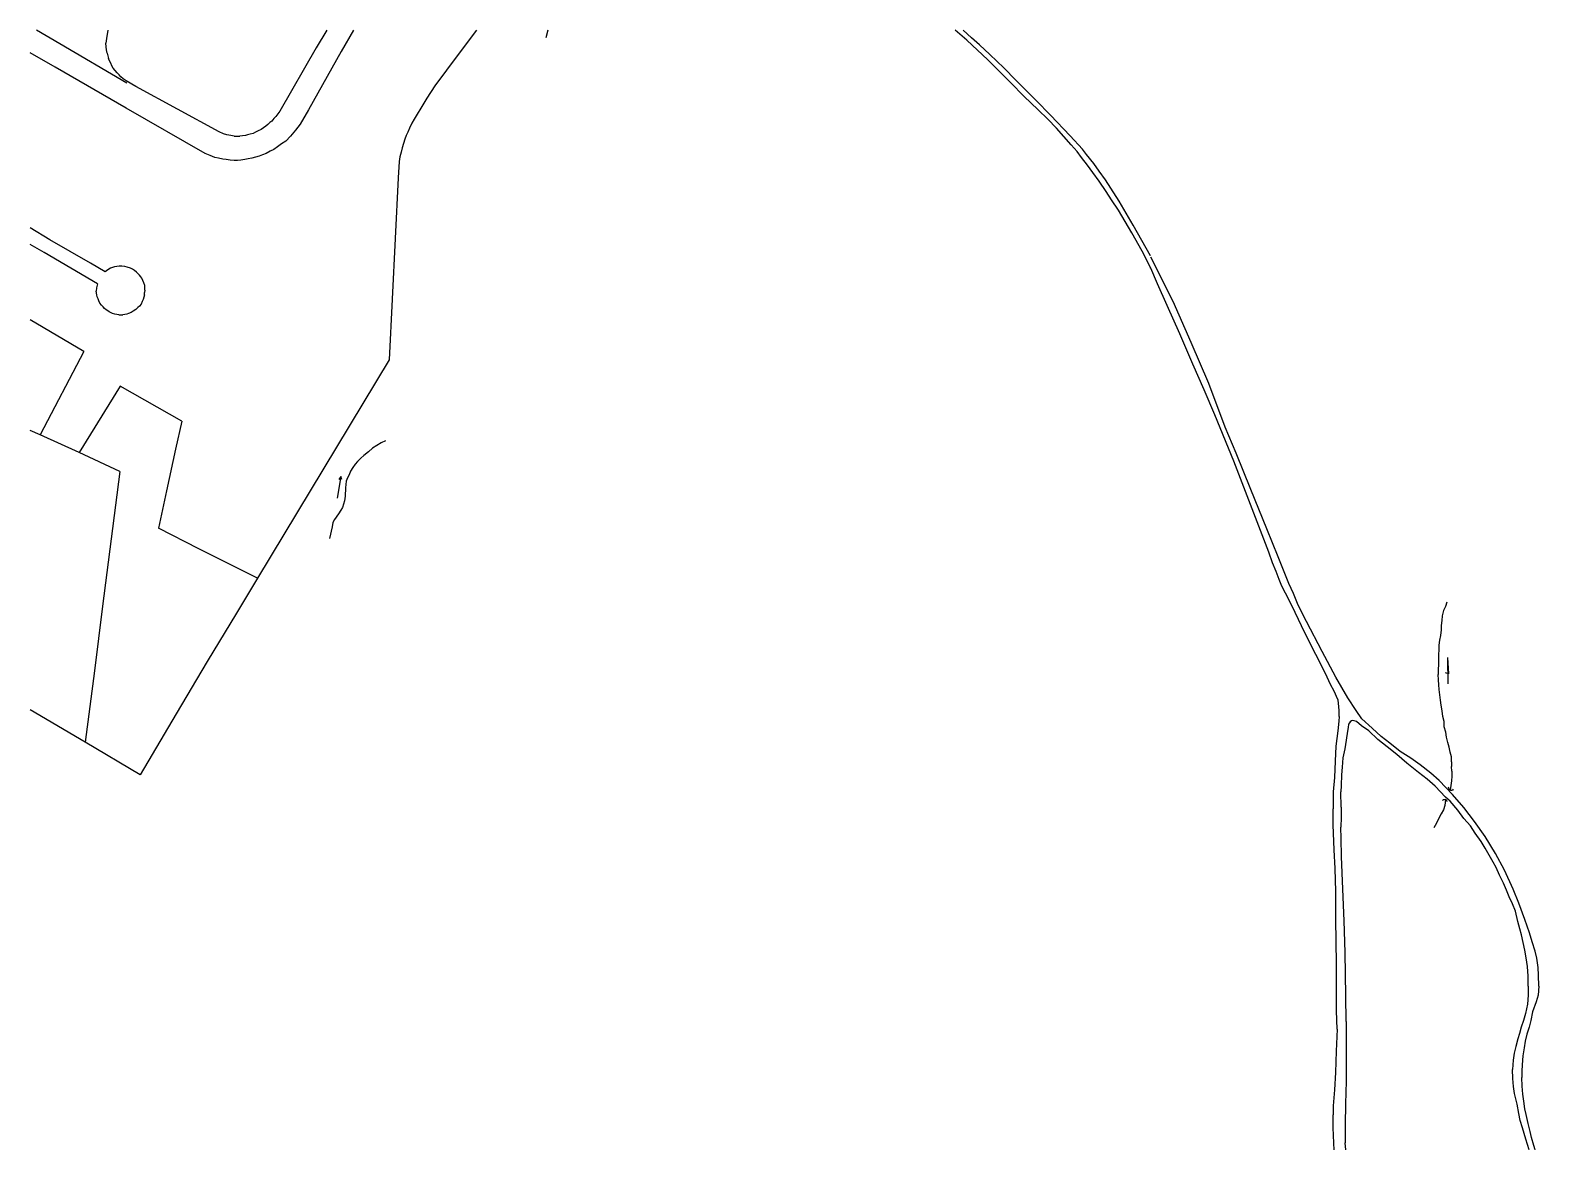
# Model space of a CAD drawing. Header units: millimetres. Extents: x 583 to 26013, y 350 to 21391.
# Drawn here: x 9091 to 9764, y 13884 to 14384 of the extents above; entities that cross this region are included whole.
import ezdxf

# ---------------------------------------------------------------- set-up
doc = ezdxf.new("R2010")
doc.units = ezdxf.units.MM
for name, color, linetype in [('105-QUADRAS_ESTRADAS', 80, 'Continuous'), ('110-CERCA_DE_ARAME', 10, 'Continuous'), ('115-PONTES_E_VIADUTO', 210, 'Continuous'), ('145-', 130, 'Continuous')]:
    doc.layers.add(name, color=color, linetype=linetype)

msp = doc.modelspace()

# ---------------------------------------------------------------- linework, layer by layer
at = {"layer": '105-QUADRAS_ESTRADAS', "color": 0, "linetype": 'Continuous'}
for p, q in [((9104.51551, 14377.80241), (9094.01551, 14383.90241)), ((9134.41551, 14360.30241), (9104.51551, 14377.80241)), ((9235.51551, 14383.90241), (9229.91551, 14374.30241)), ((9509.11551, 14379.50241), (9503.91551, 14383.90241)), ((9511.21551, 14380.50241), (9507.41551, 14383.90241)), ((9518.51551, 14370.70241), (9509.11551, 14379.50241)), ((9514.81551, 14377.40241), (9511.21551, 14380.50241)), ((9091.21551, 14373.70241), (9091.21551, 14373.70241)), ((9102.41551, 14367.40241), (9091.21551, 14373.70241)), ((9229.91551, 14374.30241), (9215.41551, 14348.30241)), ((9519.41551, 14373.10241), (9514.81551, 14377.40241)), ((9528.81551, 14360.40241), (9518.51551, 14370.70241)), ((9525.61551, 14367.10241), (9519.41551, 14373.10241)), ((9134.11551, 14349.00241), (9102.41551, 14367.40241)), ((9530.91551, 14361.60241), (9525.61551, 14367.10241)), ((9534.61551, 14354.50241), (9528.81551, 14360.40241)), ((9535.01551, 14357.60241), (9530.91551, 14361.60241)), ((9540.01551, 14352.50241), (9535.01551, 14357.60241)), ((9540.91551, 14348.40241), (9534.61551, 14354.50241)), ((9546.41551, 14346.00241), (9540.01551, 14352.50241)), ((9169.31551, 14328.80241), (9134.11551, 14349.00241)), ((9215.41551, 14348.30241), (9211.71551, 14341.90241)), ((9545.31551, 14344.10241), (9540.91551, 14348.40241)), ((9549.11551, 14340.10241), (9545.31551, 14344.10241)), ((9555.21551, 14336.70241), (9546.41551, 14346.00241)), ((9209.61551, 14339.30241), (9207.41551, 14336.60241)), ((9211.71551, 14341.90241), (9209.61551, 14339.30241)), ((9555.61551, 14332.70241), (9549.11551, 14340.10241)), ((9199.91551, 14330.60241), (9198.31551, 14329.80241)), ((9201.51551, 14331.80241), (9199.91551, 14330.60241)), ((9203.41551, 14333.10241), (9201.51551, 14331.80241)), ((9205.21551, 14334.40241), (9203.41551, 14333.10241)), ((9207.41551, 14336.60241), (9205.21551, 14334.40241)), ((9560.71551, 14330.70241), (9555.21551, 14336.70241)), ((9558.31551, 14329.70241), (9555.61551, 14332.70241)), ((9562.51551, 14328.40241), (9560.71551, 14330.70241)), ((9171.51551, 14327.90241), (9169.31551, 14328.80241)), ((9173.61551, 14327.10241), (9171.51551, 14327.90241)), ((9175.21551, 14326.70241), (9173.61551, 14327.10241)), ((9177.11551, 14326.30241), (9175.21551, 14326.70241)), ((9178.71551, 14326.10241), (9177.11551, 14326.30241)), ((9180.51551, 14325.90241), (9178.71551, 14326.10241)), ((9182.21551, 14325.70241), (9180.51551, 14325.90241)), ((9183.71551, 14325.70241), (9182.21551, 14325.70241)), ((9185.21551, 14325.90241), (9183.71551, 14325.70241)), ((9187.01551, 14326.10241), (9185.21551, 14325.90241)), ((9188.41551, 14326.50241), (9187.01551, 14326.10241)), ((9190.11551, 14326.70241), (9188.41551, 14326.50241)), ((9191.71551, 14327.20241), (9190.11551, 14326.70241)), ((9193.31551, 14327.60241), (9191.71551, 14327.20241)), ((9194.91551, 14328.30241), (9193.31551, 14327.60241)), ((9196.51551, 14328.90241), (9194.91551, 14328.30241)), ((9198.31551, 14329.80241), (9196.51551, 14328.90241)), ((9560.31551, 14327.00241), (9558.31551, 14329.70241)), ((9562.91551, 14323.60241), (9560.31551, 14327.00241)), ((9565.71551, 14324.40241), (9562.51551, 14328.40241)), ((9565.31551, 14320.40241), (9562.91551, 14323.60241)), ((9568.11551, 14321.00241), (9565.71551, 14324.40241)), ((9568.21551, 14316.50241), (9565.31551, 14320.40241)), ((9571.01551, 14317.10241), (9568.11551, 14321.00241)), ((9573.41551, 14313.30241), (9571.01551, 14317.10241)), ((9571.21551, 14311.90241), (9568.21551, 14316.50241)), ((9573.71551, 14308.10241), (9571.21551, 14311.90241)), ((9577.11551, 14307.50241), (9573.41551, 14313.30241)), ((9576.81551, 14303.50241), (9573.71551, 14308.10241)), ((9579.71551, 14298.50241), (9576.81551, 14303.50241)), ((9583.31551, 14296.80241), (9577.11551, 14307.50241)), ((9582.71551, 14293.40241), (9579.71551, 14298.50241)), ((9591.11551, 14283.10241), (9583.31551, 14296.80241)), ((9091.21551, 14295.70241), (9091.21551, 14295.70241)), ((9100.01551, 14290.30241), (9091.21551, 14295.70241)), ((9118.11551, 14279.90241), (9100.01551, 14290.30241)), ((9587.31551, 14285.20241), (9582.71551, 14293.40241)), ((9091.21551, 14288.20241), (9091.21551, 14288.20241)), ((9097.41551, 14284.70241), (9091.21551, 14288.20241)), ((9121.21551, 14270.60241), (9097.41551, 14284.70241)), ((9591.11551, 14278.00241), (9587.31551, 14285.20241)), ((9124.71551, 14276.00241), (9118.11551, 14279.90241)), ((9125.91551, 14276.90241), (9124.71551, 14276.00241)), ((9127.01551, 14277.60241), (9125.91551, 14276.90241)), ((9127.91551, 14277.90241), (9127.01551, 14277.60241)), ((9128.81551, 14278.20241), (9127.91551, 14277.90241)), ((9129.81551, 14278.40241), (9128.81551, 14278.20241)), ((9130.91551, 14278.50241), (9129.81551, 14278.40241)), ((9132.11551, 14278.50241), (9130.91551, 14278.50241)), ((9133.51551, 14278.40241), (9132.11551, 14278.50241)), ((9134.51551, 14278.10241), (9133.51551, 14278.40241)), ((9135.91551, 14277.70241), (9134.51551, 14278.10241)), ((9136.91551, 14277.20241), (9135.91551, 14277.70241)), ((9137.71551, 14276.60241), (9136.91551, 14277.20241)), ((9138.61551, 14275.90241), (9137.71551, 14276.60241)), ((9591.11551, 14277.60241), (9591.01551, 14278.10241)), ((9591.21551, 14283.10241), (9591.21551, 14283.10241)), ((9601.11551, 14262.80241), (9591.21551, 14282.60241)), ((9591.21551, 14278.00241), (9591.21551, 14278.00241)), ((9594.11551, 14270.70241), (9591.21551, 14277.60241)), ((9121.21551, 14270.60241), (9120.81551, 14268.80241)), ((9139.21551, 14275.30241), (9138.61551, 14275.90241)), ((9140.01551, 14274.50241), (9139.21551, 14275.30241)), ((9140.61551, 14273.80241), (9140.01551, 14274.50241)), ((9141.01551, 14273.10241), (9140.61551, 14273.80241)), ((9141.51551, 14272.20241), (9141.01551, 14273.10241)), ((9141.91551, 14271.10241), (9141.51551, 14272.20241)), ((9142.31551, 14269.90241), (9141.91551, 14271.10241)), ((9142.31551, 14268.80241), (9142.31551, 14269.90241)), ((9598.51551, 14261.00241), (9594.11551, 14270.70241)), ((9120.81551, 14268.80241), (9120.71551, 14267.30241)), ((9120.91551, 14265.80241), (9120.71551, 14267.30241)), ((9121.11551, 14264.80241), (9120.91551, 14265.80241)), ((9121.51551, 14263.90241), (9121.11551, 14264.80241)), ((9121.91551, 14263.00241), (9121.51551, 14263.90241)), ((9122.31551, 14262.00241), (9121.91551, 14263.00241)), ((9141.61551, 14263.70241), (9141.21551, 14262.70241)), ((9141.91551, 14264.70241), (9141.61551, 14263.70241)), ((9142.21551, 14265.70241), (9141.91551, 14264.70241)), ((9142.41551, 14267.80241), (9142.21551, 14266.70241)), ((9142.21551, 14265.70241), (9142.21551, 14266.70241)), ((9142.41551, 14267.80241), (9142.31551, 14268.80241)), ((9123.01551, 14261.10241), (9122.31551, 14262.00241)), ((9123.81551, 14260.30241), (9123.01551, 14261.10241)), ((9124.41551, 14259.60241), (9123.81551, 14260.30241)), ((9125.11551, 14259.10241), (9124.41551, 14259.60241)), ((9125.91551, 14258.60241), (9125.11551, 14259.10241)), ((9126.51551, 14258.20241), (9125.91551, 14258.60241)), ((9127.31551, 14257.70241), (9126.51551, 14258.20241)), ((9128.01551, 14257.40241), (9127.31551, 14257.70241)), ((9128.91551, 14257.10241), (9128.01551, 14257.40241)), ((9129.91551, 14256.90241), (9128.91551, 14257.10241)), ((9130.71551, 14256.80241), (9129.91551, 14256.90241)), ((9130.71551, 14256.80241), (9132.51551, 14256.80241)), ((9133.51551, 14256.90241), (9132.51551, 14256.80241)), ((9134.31551, 14257.10241), (9133.51551, 14256.90241)), ((9135.11551, 14257.40241), (9134.31551, 14257.10241)), ((9136.31551, 14257.90241), (9135.11551, 14257.40241)), ((9137.21551, 14258.40241), (9136.31551, 14257.90241)), ((9138.31551, 14259.20241), (9137.21551, 14258.40241)), ((9139.31551, 14260.10241), (9138.31551, 14259.20241)), ((9140.01551, 14260.70241), (9139.31551, 14260.10241)), ((9140.71551, 14261.60241), (9140.01551, 14260.70241)), ((9141.21551, 14262.70241), (9140.71551, 14261.60241)), ((9604.21551, 14248.30241), (9598.51551, 14261.00241)), ((9609.21551, 14244.40241), (9601.11551, 14262.80241)), ((9609.91551, 14234.80241), (9604.21551, 14248.30241)), ((9617.01551, 14226.20241), (9609.21551, 14244.40241)), ((9615.01551, 14223.30241), (9609.91551, 14234.80241)), ((9619.81551, 14212.20241), (9615.01551, 14223.30241)), ((9624.41551, 14206.70241), (9617.01551, 14226.20241)), ((9628.21551, 14191.40241), (9619.81551, 14212.20241)), ((9629.21551, 14195.00241), (9624.41551, 14206.70241)), ((9643.81551, 14150.80241), (9628.21551, 14191.40241)), ((9635.81551, 14178.80241), (9629.21551, 14195.00241)), ((9642.91551, 14161.20241), (9635.81551, 14178.80241)), ((9648.01551, 14148.80241), (9642.91551, 14161.20241)), ((9645.51551, 14146.10241), (9643.81551, 14150.80241)), ((9652.81551, 14136.90241), (9648.01551, 14148.80241)), ((9647.11551, 14142.20241), (9645.51551, 14146.10241)), ((9648.51551, 14138.60241), (9647.11551, 14142.20241)), ((9649.41551, 14136.40241), (9648.51551, 14138.60241)), ((9650.71551, 14133.60241), (9649.41551, 14136.40241)), ((9654.81551, 14132.40241), (9652.81551, 14136.90241)), ((9651.91551, 14131.50241), (9650.71551, 14133.60241)), ((9655.61551, 14123.90241), (9651.91551, 14131.50241)), ((9657.01551, 14127.20241), (9654.81551, 14132.40241)), ((9659.91551, 14114.90241), (9655.61551, 14123.90241)), ((9660.71551, 14119.90241), (9657.01551, 14127.20241)), ((9667.71551, 14106.50241), (9660.71551, 14119.90241)), ((9664.81551, 14105.10241), (9659.91551, 14114.90241)), ((9669.31551, 14096.30241), (9664.81551, 14105.10241)), ((9673.71551, 14095.10241), (9667.71551, 14106.50241)), ((9671.21551, 14092.10241), (9669.31551, 14096.30241)), ((9679.11551, 14085.80241), (9673.71551, 14095.10241)), ((9673.21551, 14088.50241), (9671.21551, 14092.10241)), ((9674.11551, 14086.40241), (9673.21551, 14088.50241)), ((9674.81551, 14084.70241), (9674.11551, 14086.40241)), ((9675.11551, 14081.90241), (9674.81551, 14084.70241)), ((9675.21551, 14080.00241), (9675.11551, 14081.90241)), ((9682.81551, 14080.20241), (9679.11551, 14085.80241)), ((9675.01551, 14075.40241), (9674.61551, 14071.00241)), ((9675.21551, 14077.40241), (9675.01551, 14075.40241)), ((9675.21551, 14077.40241), (9675.21551, 14080.00241)), ((9679.81551, 14074.70241), (9679.41551, 14074.00241)), ((9680.21551, 14075.10241), (9679.81551, 14074.70241)), ((9680.71551, 14075.60241), (9680.21551, 14075.10241)), ((9681.21551, 14075.70241), (9680.71551, 14075.60241)), ((9681.91551, 14075.60241), (9681.21551, 14075.70241)), ((9683.01551, 14075.20241), (9681.91551, 14075.60241)), ((9685.31551, 14076.50241), (9682.81551, 14080.20241)), ((9685.21551, 14073.30241), (9683.01551, 14075.20241)), ((9689.91551, 14072.20241), (9685.31551, 14076.50241)), ((9674.61551, 14071.00241), (9673.81551, 14064.30241)), ((9679.11551, 14071.80241), (9677.81551, 14063.00241)), ((9679.21551, 14072.60241), (9679.11551, 14071.80241)), ((9679.41551, 14074.00241), (9679.21551, 14072.60241)), ((9688.51551, 14071.10241), (9685.21551, 14073.30241)), ((9692.41551, 14067.20241), (9688.51551, 14071.10241)), ((9693.91551, 14068.60241), (9689.91551, 14072.20241)), ((9697.81551, 14065.50241), (9693.91551, 14068.60241)), ((9673.81551, 14064.30241), (9673.51551, 14057.60241)), ((9677.81551, 14063.00241), (9676.91551, 14059.00241)), ((9696.61551, 14064.00241), (9692.41551, 14067.20241)), ((9700.91551, 14060.50241), (9696.61551, 14064.00241)), ((9702.51551, 14061.90241), (9697.81551, 14065.50241)), ((9707.21551, 14058.90241), (9702.51551, 14061.90241)), ((9673.51551, 14057.60241), (9673.21551, 14050.20241)), ((9676.51551, 14054.80241), (9676.21551, 14051.40241)), ((9676.91551, 14059.00241), (9676.51551, 14054.80241)), ((9705.41551, 14056.70241), (9700.91551, 14060.50241)), ((9710.61551, 14052.50241), (9705.41551, 14056.70241)), ((9711.31551, 14055.90241), (9707.21551, 14058.90241)), ((9716.11551, 14052.10241), (9711.31551, 14055.90241)), ((9673.21551, 14050.20241), (9672.61551, 14043.90241)), ((9676.21551, 14051.40241), (9676.11551, 14046.60241)), ((9714.51551, 14049.50241), (9710.61551, 14052.50241)), ((9718.11551, 14046.40241), (9714.51551, 14049.50241)), ((9719.81551, 14048.90241), (9716.11551, 14052.10241)), ((9725.81551, 14042.60241), (9719.81551, 14048.90241)), ((9672.61551, 14043.90241), (9672.51551, 14036.20241)), ((9676.11551, 14046.60241), (9675.91551, 14043.80241)), ((9676.11551, 14037.00241), (9675.91551, 14043.80241)), ((9722.71551, 14041.50241), (9718.11551, 14046.40241)), ((9724.81551, 14039.60241), (9722.71551, 14041.50241)), ((9730.81551, 14036.80241), (9725.81551, 14042.60241)), ((9672.51551, 14029.10241), (9672.51551, 14036.20241)), ((9676.11551, 14037.00241), (9676.11551, 14032.60241)), ((9728.21551, 14035.70241), (9724.81551, 14039.60241)), ((9730.81551, 14032.00241), (9728.21551, 14035.70241)), ((9735.61551, 14030.60241), (9730.81551, 14036.80241)), ((9673.01551, 14018.00241), (9672.51551, 14029.10241)), ((9676.11551, 14032.60241), (9676.01551, 14028.00241)), ((9676.11551, 14023.00241), (9676.01551, 14028.00241)), ((9733.81551, 14028.60241), (9730.81551, 14032.00241)), ((9735.91551, 14025.40241), (9733.81551, 14028.60241)), ((9740.31551, 14023.90241), (9735.61551, 14030.60241)), ((9676.31551, 14015.00241), (9676.11551, 14023.00241)), ((9738.51551, 14021.70241), (9735.91551, 14025.40241)), ((9740.41551, 14018.70241), (9738.51551, 14021.70241)), ((9744.91551, 14016.30241), (9740.31551, 14023.90241)), ((9673.51551, 14009.60241), (9673.01551, 14018.00241)), ((9676.91551, 14000.40241), (9676.31551, 14015.00241)), ((9742.11551, 14015.50241), (9740.41551, 14018.70241)), ((9743.91551, 14012.50241), (9742.11551, 14015.50241)), ((9749.01551, 14008.90241), (9744.91551, 14016.30241)), ((9673.71551, 13999.40241), (9673.51551, 14009.60241)), ((9745.31551, 14010.00241), (9743.91551, 14012.50241)), ((9746.81551, 14006.60241), (9745.31551, 14010.00241)), ((9752.91551, 14000.40241), (9749.01551, 14008.90241)), ((9748.61551, 14003.10241), (9746.81551, 14006.60241)), ((9749.91551, 13999.90241), (9748.61551, 14003.10241)), ((9673.71551, 13986.70241), (9673.71551, 13999.40241)), ((9677.41551, 13986.30241), (9676.91551, 14000.40241)), ((9751.11551, 13996.90241), (9749.91551, 13999.90241)), ((9752.61551, 13993.90241), (9751.11551, 13996.90241)), ((9753.91551, 13990.50241), (9752.61551, 13993.90241)), ((9755.41551, 13994.10241), (9752.91551, 14000.40241)), ((9758.01551, 13986.90241), (9755.41551, 13994.10241)), ((9755.01551, 13986.00241), (9753.91551, 13990.50241)), ((9673.91551, 13977.30241), (9673.71551, 13986.70241)), ((9677.91551, 13972.10241), (9677.41551, 13986.30241)), ((9755.91551, 13982.70241), (9755.01551, 13986.00241)), ((9756.61551, 13980.00241), (9755.91551, 13982.70241)), ((9760.11551, 13980.90241), (9758.01551, 13986.90241)), ((9761.31551, 13976.90241), (9760.11551, 13980.90241)), ((9674.01551, 13966.80241), (9673.91551, 13977.30241)), ((9757.31551, 13976.60241), (9756.61551, 13980.00241)), ((9758.01551, 13973.10241), (9757.31551, 13976.60241)), ((9762.61551, 13972.70241), (9761.31551, 13976.90241)), ((9678.21551, 13952.70241), (9677.91551, 13972.10241)), ((9758.71551, 13969.70241), (9758.01551, 13973.10241)), ((9759.21551, 13965.90241), (9758.71551, 13969.70241)), ((9763.41551, 13969.60241), (9762.61551, 13972.70241)), ((9764.01551, 13965.40241), (9763.41551, 13969.60241)), ((9674.11551, 13959.10241), (9674.01551, 13966.80241)), ((9759.51551, 13961.60241), (9759.21551, 13965.90241)), ((9759.61551, 13957.10241), (9759.51551, 13961.60241)), ((9764.21551, 13962.00241), (9764.01551, 13965.40241)), ((9764.31551, 13957.10241), (9764.21551, 13962.00241)), ((9674.11551, 13946.00241), (9674.11551, 13959.10241)), ((9759.61551, 13957.10241), (9759.51551, 13953.00241)), ((9764.31551, 13957.10241), (9764.01551, 13953.00241)), ((9678.41551, 13941.30241), (9678.21551, 13952.70241)), ((9759.21551, 13949.00241), (9758.31551, 13944.80241)), ((9759.51551, 13953.00241), (9759.21551, 13949.00241)), ((9763.11551, 13950.10241), (9761.51551, 13945.60241)), ((9764.01551, 13953.00241), (9763.11551, 13950.10241)), ((9674.31551, 13937.90241), (9674.11551, 13946.00241)), ((9678.41551, 13941.30241), (9678.41551, 13928.00241)), ((9757.41551, 13941.80241), (9756.41551, 13938.70241)), ((9758.31551, 13944.80241), (9757.41551, 13941.80241)), ((9760.81551, 13941.80241), (9760.01551, 13938.80241)), ((9761.51551, 13945.60241), (9760.81551, 13941.80241)), ((9674.31551, 13937.90241), (9673.91551, 13928.10241)), ((9755.01551, 13933.50241), (9754.01551, 13930.20241)), ((9755.71551, 13936.00241), (9755.01551, 13933.50241)), ((9756.41551, 13938.70241), (9755.71551, 13936.00241)), ((9759.01551, 13935.70241), (9758.21551, 13932.50241)), ((9760.01551, 13938.80241), (9759.01551, 13935.70241)), ((9673.91551, 13928.10241), (9673.61551, 13918.60241)), ((9678.41551, 13928.00241), (9678.31551, 13914.70241)), ((9753.31551, 13927.20241), (9752.81551, 13924.10241)), ((9754.01551, 13930.20241), (9753.31551, 13927.20241)), ((9757.81551, 13929.60241), (9757.21551, 13926.00241)), ((9758.21551, 13932.50241), (9757.81551, 13929.60241)), ((9752.81551, 13924.10241), (9752.61551, 13919.80241)), ((9752.71551, 13915.90241), (9752.61551, 13919.80241)), ((9756.81551, 13921.90241), (9756.71551, 13919.20241)), ((9757.21551, 13926.00241), (9756.81551, 13921.90241)), ((9673.61551, 13918.60241), (9673.11551, 13910.80241)), ((9678.31551, 13914.70241), (9678.01551, 13904.50241)), ((9753.01551, 13912.30241), (9752.71551, 13915.90241)), ((9756.71551, 13919.20241), (9756.71551, 13916.30241)), ((9756.81551, 13912.40241), (9756.71551, 13916.30241)), ((9673.11551, 13910.80241), (9672.61551, 13903.70241)), ((9753.51551, 13909.20241), (9753.01551, 13912.30241)), ((9754.71551, 13904.40241), (9753.51551, 13909.20241)), ((9757.21551, 13908.90241), (9756.81551, 13912.40241)), ((9757.61551, 13905.70241), (9757.21551, 13908.90241)), ((9672.61551, 13903.70241), (9672.51551, 13899.70241)), ((9672.61551, 13893.90241), (9672.51551, 13899.70241)), ((9678.01551, 13904.50241), (9677.91551, 13895.20241)), ((9755.41551, 13900.30241), (9754.71551, 13904.40241)), ((9756.01551, 13897.10241), (9755.41551, 13900.30241)), ((9758.11551, 13902.30241), (9757.61551, 13905.70241)), ((9758.61551, 13899.80241), (9758.11551, 13902.30241)), ((9759.51551, 13895.70241), (9758.61551, 13899.80241)), ((9672.71551, 13890.60241), (9672.61551, 13893.90241)), ((9677.91551, 13895.20241), (9677.91551, 13887.10241)), ((9757.01551, 13893.80241), (9756.01551, 13897.10241)), ((9758.51551, 13888.80241), (9757.01551, 13893.80241)), ((9760.41551, 13892.20241), (9759.51551, 13895.70241)), ((9672.91551, 13887.00241), (9672.71551, 13890.60241)), ((9673.01551, 13884.00241), (9672.91551, 13887.00241)), ((9678.21551, 13884.00241), (9677.91551, 13887.10241)), ((9760.01551, 13884.00241), (9758.51551, 13888.80241)), ((9761.11551, 13889.50241), (9760.41551, 13892.20241)), ((9762.11551, 13886.00241), (9761.11551, 13889.50241)), ((9762.61551, 13884.00241), (9762.11551, 13886.00241)), ((9762.61551, 13884.00241), (9762.61551, 13884.00241))]:
    msp.add_line(p, q, dxfattribs=at)
at = {"layer": '110-CERCA_DE_ARAME', "color": 0, "linetype": 'Continuous'}
for p, q in [((9125.21551, 14380.10241), (9125.01551, 14378.10241)), ((9125.11551, 14376.50241), (9125.01551, 14378.10241)), ((9125.81551, 14383.90241), (9125.21551, 14380.10241)), ((9223.51551, 14383.90241), (9218.81551, 14376.00241)), ((9290.31551, 14383.90241), (9282.11551, 14373.10241)), ((9125.31551, 14375.10241), (9125.11551, 14376.50241)), ((9125.61551, 14373.60241), (9125.31551, 14375.10241)), ((9125.61551, 14373.60241), (9126.21551, 14371.20241)), ((9126.61551, 14370.20241), (9126.21551, 14371.20241)), ((9218.81551, 14376.00241), (9202.61551, 14347.70241)), ((9282.11551, 14373.10241), (9271.81551, 14359.10241)), ((9127.21551, 14369.10241), (9126.61551, 14370.20241)), ((9127.71551, 14368.00241), (9127.21551, 14369.10241)), ((9128.31551, 14366.90241), (9127.71551, 14368.00241)), ((9129.11551, 14365.90241), (9128.31551, 14366.90241)), ((9130.01551, 14364.80241), (9129.11551, 14365.90241)), ((9130.91551, 14363.90241), (9130.01551, 14364.80241)), ((9131.71551, 14363.00241), (9130.91551, 14363.90241)), ((9132.71551, 14362.20241), (9131.71551, 14363.00241)), ((9134.01551, 14361.30241), (9132.71551, 14362.20241)), ((9138.31551, 14358.80241), (9134.01551, 14361.30241)), ((9175.51551, 14338.50241), (9138.31551, 14358.80241)), ((9271.81551, 14359.10241), (9268.11551, 14353.50241)), ((9268.11551, 14353.50241), (9265.51551, 14349.10241)), ((9199.91551, 14344.40241), (9199.01551, 14343.30241)), ((9200.81551, 14345.40241), (9199.91551, 14344.40241)), ((9202.61551, 14347.70241), (9200.81551, 14345.40241)), ((9262.51551, 14344.20241), (9261.51551, 14342.30241)), ((9263.91551, 14346.40241), (9262.51551, 14344.20241)), ((9265.51551, 14349.10241), (9263.91551, 14346.40241)), ((9177.41551, 14337.60241), (9175.51551, 14338.50241)), ((9179.01551, 14337.10241), (9177.41551, 14337.60241)), ((9180.71551, 14336.80241), (9179.01551, 14337.10241)), ((9188.11551, 14337.10241), (9187.31551, 14336.80241)), ((9189.41551, 14337.40241), (9188.11551, 14337.10241)), ((9190.71551, 14337.80241), (9189.41551, 14337.40241)), ((9191.81551, 14338.30241), (9190.71551, 14337.80241)), ((9192.91551, 14338.90241), (9191.81551, 14338.30241)), ((9194.21551, 14339.50241), (9192.91551, 14338.90241)), ((9195.31551, 14340.30241), (9194.21551, 14339.50241)), ((9196.31551, 14341.00241), (9195.31551, 14340.30241)), ((9197.21551, 14341.80241), (9196.31551, 14341.00241)), ((9198.11551, 14342.60241), (9197.21551, 14341.80241)), ((9199.01551, 14343.30241), (9198.11551, 14342.60241)), ((9259.71551, 14338.40241), (9259.01551, 14336.80241)), ((9260.51551, 14340.20241), (9259.71551, 14338.40241)), ((9261.51551, 14342.30241), (9260.51551, 14340.20241)), ((9182.21551, 14336.50241), (9180.71551, 14336.80241)), ((9182.21551, 14336.50241), (9184.71551, 14336.50241)), ((9186.01551, 14336.70241), (9184.71551, 14336.50241)), ((9187.31551, 14336.80241), (9186.01551, 14336.70241)), ((9257.21551, 14331.40241), (9256.71551, 14329.40241)), ((9257.71551, 14333.30241), (9257.21551, 14331.40241)), ((9258.41551, 14335.20241), (9257.71551, 14333.30241)), ((9259.01551, 14336.80241), (9258.41551, 14335.20241)), ((9255.91551, 14325.20241), (9255.41551, 14317.90241)), ((9256.21551, 14327.30241), (9255.91551, 14325.20241)), ((9256.71551, 14329.40241), (9256.21551, 14327.30241)), ((9255.41551, 14317.90241), (9251.31551, 14236.70241)), ((9091.21551, 14254.50241), (9091.21551, 14254.50241)), ((9115.11551, 14240.50241), (9091.21551, 14254.50241)), ((9115.11551, 14240.50241), (9095.71551, 14203.30241)), ((9251.31551, 14236.70241), (9192.61551, 14139.30241)), ((9131.31551, 14225.00241), (9113.01551, 14195.40241)), ((9158.91551, 14209.40241), (9131.31551, 14225.00241)), ((9158.91551, 14209.40241), (9156.11551, 14196.90241)), ((9091.21551, 14205.20241), (9091.21551, 14205.20241)), ((9095.71551, 14203.30241), (9091.21551, 14205.20241)), ((9113.01551, 14195.40241), (9095.71551, 14203.30241)), ((9156.11551, 14196.90241), (9152.01551, 14178.20241)), ((9131.21551, 14186.90241), (9113.01551, 14195.40241)), ((9131.21551, 14186.90241), (9123.41551, 14126.70241)), ((9152.01551, 14178.20241), (9148.41551, 14161.50241)), ((9166.41551, 14152.40241), (9148.41551, 14161.50241)), ((9192.61551, 14139.30241), (9166.41551, 14152.40241)), ((9192.61551, 14139.30241), (9183.21551, 14123.60241)), ((9123.41551, 14126.70241), (9119.91551, 14097.90241)), ((9183.21551, 14123.60241), (9170.21551, 14102.10241)), ((9170.21551, 14102.10241), (9156.31551, 14078.60241)), ((9119.91551, 14097.90241), (9115.81551, 14066.00241)), ((9091.21551, 14080.40241), (9091.21551, 14080.40241)), ((9115.81551, 14066.00241), (9091.21551, 14080.40241)), ((9156.31551, 14078.60241), (9140.31551, 14051.50241)), ((9140.31551, 14051.50241), (9115.81551, 14066.00241))]:
    msp.add_line(p, q, dxfattribs=at)
at = {"layer": '115-PONTES_E_VIADUTO', "color": 0, "linetype": 'Continuous'}
for p, q in [((9724.31551, 14045.10241), (9724.01551, 14045.90241)), ((9724.51551, 14044.70241), (9724.31551, 14045.10241)), ((9725.01551, 14044.50241), (9724.51551, 14044.70241)), ((9725.31551, 14044.50241), (9725.01551, 14044.50241)), ((9725.81551, 14044.60241), (9725.31551, 14044.50241)), ((9726.11551, 14045.00241), (9725.81551, 14044.60241)), ((9721.61551, 14040.20241), (9721.31551, 14039.90241)), ((9722.11551, 14040.30241), (9721.61551, 14040.20241)), ((9722.51551, 14040.40241), (9722.11551, 14040.30241)), ((9722.91551, 14040.20241), (9722.51551, 14040.40241)), ((9723.21551, 14040.00241), (9722.91551, 14040.20241)), ((9723.31551, 14039.70241), (9723.21551, 14040.00241)), ((9723.31551, 14039.70241), (9723.31551, 14039.50241))]:
    msp.add_line(p, q, dxfattribs=at)
at = {"layer": '145-', "color": 0, "linetype": 'Continuous'}
for p, q in [((9322.21551, 14383.90241), (9321.31551, 14380.40241)), ((9242.11551, 14195.70241), (9240.11551, 14194.00241)), ((9244.01551, 14197.20241), (9242.11551, 14195.70241)), ((9245.91551, 14198.40241), (9244.01551, 14197.20241)), ((9247.81551, 14199.60241), (9245.91551, 14198.40241)), ((9249.81551, 14200.50241), (9247.81551, 14199.60241)), ((9236.21551, 14190.10241), (9235.21551, 14188.70241)), ((9237.31551, 14191.30241), (9236.21551, 14190.10241)), ((9238.81551, 14192.80241), (9237.31551, 14191.30241)), ((9240.11551, 14194.00241), (9238.81551, 14192.80241)), ((9229.81551, 14184.60241), (9228.11551, 14175.00241)), ((9229.81551, 14184.60241), (9228.91551, 14183.30241)), ((9230.31551, 14183.30241), (9229.81551, 14184.60241)), ((9232.21551, 14182.50241), (9232.11551, 14181.10241)), ((9232.81551, 14184.00241), (9232.21551, 14182.50241)), ((9233.51551, 14185.40241), (9232.81551, 14184.00241)), ((9234.11551, 14187.00241), (9233.51551, 14185.40241)), ((9235.21551, 14188.70241), (9234.11551, 14187.00241)), ((9231.71551, 14175.90241), (9231.41551, 14173.70241)), ((9231.91551, 14179.50241), (9231.71551, 14175.90241)), ((9232.11551, 14181.10241), (9231.91551, 14179.50241)), ((9229.81551, 14169.60241), (9228.71551, 14168.00241)), ((9230.51551, 14170.80241), (9229.81551, 14169.60241)), ((9231.01551, 14172.20241), (9230.51551, 14170.80241)), ((9231.41551, 14173.70241), (9231.01551, 14172.20241)), ((9225.91551, 14162.10241), (9224.81551, 14157.00241)), ((9226.31551, 14164.10241), (9225.91551, 14162.10241)), ((9227.01551, 14165.40241), (9226.31551, 14164.10241)), ((9228.71551, 14168.00241), (9227.01551, 14165.40241)), ((9723.31551, 14128.50241), (9722.71551, 14126.60241)), ((9721.21551, 14122.40241), (9721.01551, 14120.40241)), ((9721.71551, 14124.80241), (9721.21551, 14122.40241)), ((9722.71551, 14126.60241), (9721.71551, 14124.80241)), ((9720.71551, 14116.10241), (9720.41551, 14113.70241)), ((9721.01551, 14120.40241), (9720.71551, 14118.10241)), ((9720.71551, 14118.10241), (9720.71551, 14116.10241)), ((9720.01551, 14111.50241), (9719.71551, 14109.30241)), ((9719.71551, 14109.30241), (9719.71551, 14107.30241)), ((9720.41551, 14113.70241), (9720.01551, 14111.50241)), ((9719.61551, 14105.10241), (9719.51551, 14103.00241)), ((9719.51551, 14103.00241), (9719.51551, 14100.70241)), ((9719.71551, 14107.30241), (9719.61551, 14105.10241)), ((9723.81551, 14092.10241), (9723.71551, 14103.80241)), ((9724.21551, 14096.50241), (9723.71551, 14103.80241)), ((9719.51551, 14100.70241), (9719.41551, 14098.50241)), ((9719.41551, 14098.50241), (9719.41551, 14096.20241)), ((9719.51551, 14093.90241), (9719.41551, 14096.20241)), ((9724.21551, 14096.50241), (9722.61551, 14097.00241)), ((9719.71551, 14091.60241), (9719.51551, 14093.90241)), ((9719.91551, 14089.60241), (9719.71551, 14091.60241)), ((9720.21551, 14087.20241), (9719.91551, 14089.60241)), ((9720.51551, 14084.80241), (9720.21551, 14087.20241)), ((9720.81551, 14082.50241), (9720.51551, 14084.80241)), ((9721.11551, 14080.00241), (9720.81551, 14082.50241)), ((9721.51551, 14077.50241), (9721.11551, 14080.00241)), ((9722.01551, 14075.30241), (9721.51551, 14077.50241)), ((9722.11551, 14072.80241), (9722.01551, 14075.30241)), ((9722.81551, 14070.50241), (9722.11551, 14072.80241)), ((9723.11551, 14068.30241), (9722.81551, 14070.50241)), ((9723.71551, 14065.90241), (9723.11551, 14068.30241)), ((9724.31551, 14063.80241), (9723.71551, 14065.90241)), ((9724.71551, 14061.50241), (9724.31551, 14063.80241)), ((9725.31551, 14059.40241), (9724.71551, 14061.50241)), ((9725.41551, 14057.30241), (9725.31551, 14059.40241)), ((9725.41551, 14057.30241), (9725.41551, 14055.20241)), ((9725.51551, 14053.10241), (9725.41551, 14055.20241)), ((9725.31551, 14048.70241), (9725.11551, 14046.60241)), ((9725.51551, 14050.90241), (9725.31551, 14048.70241)), ((9725.51551, 14053.10241), (9725.51551, 14050.90241)), ((9725.11551, 14046.60241), (9724.81551, 14044.70241)), ((9721.81551, 14035.80241), (9720.81551, 14034.00241)), ((9722.41551, 14037.80241), (9721.81551, 14035.80241)), ((9722.61551, 14040.20241), (9722.41551, 14037.80241)), ((9718.71551, 14029.80241), (9717.51551, 14027.80241)), ((9719.61551, 14031.80241), (9718.71551, 14029.80241)), ((9720.81551, 14034.00241), (9719.61551, 14031.80241))]:
    msp.add_line(p, q, dxfattribs=at)

doc.saveas('drawing.dxf')
